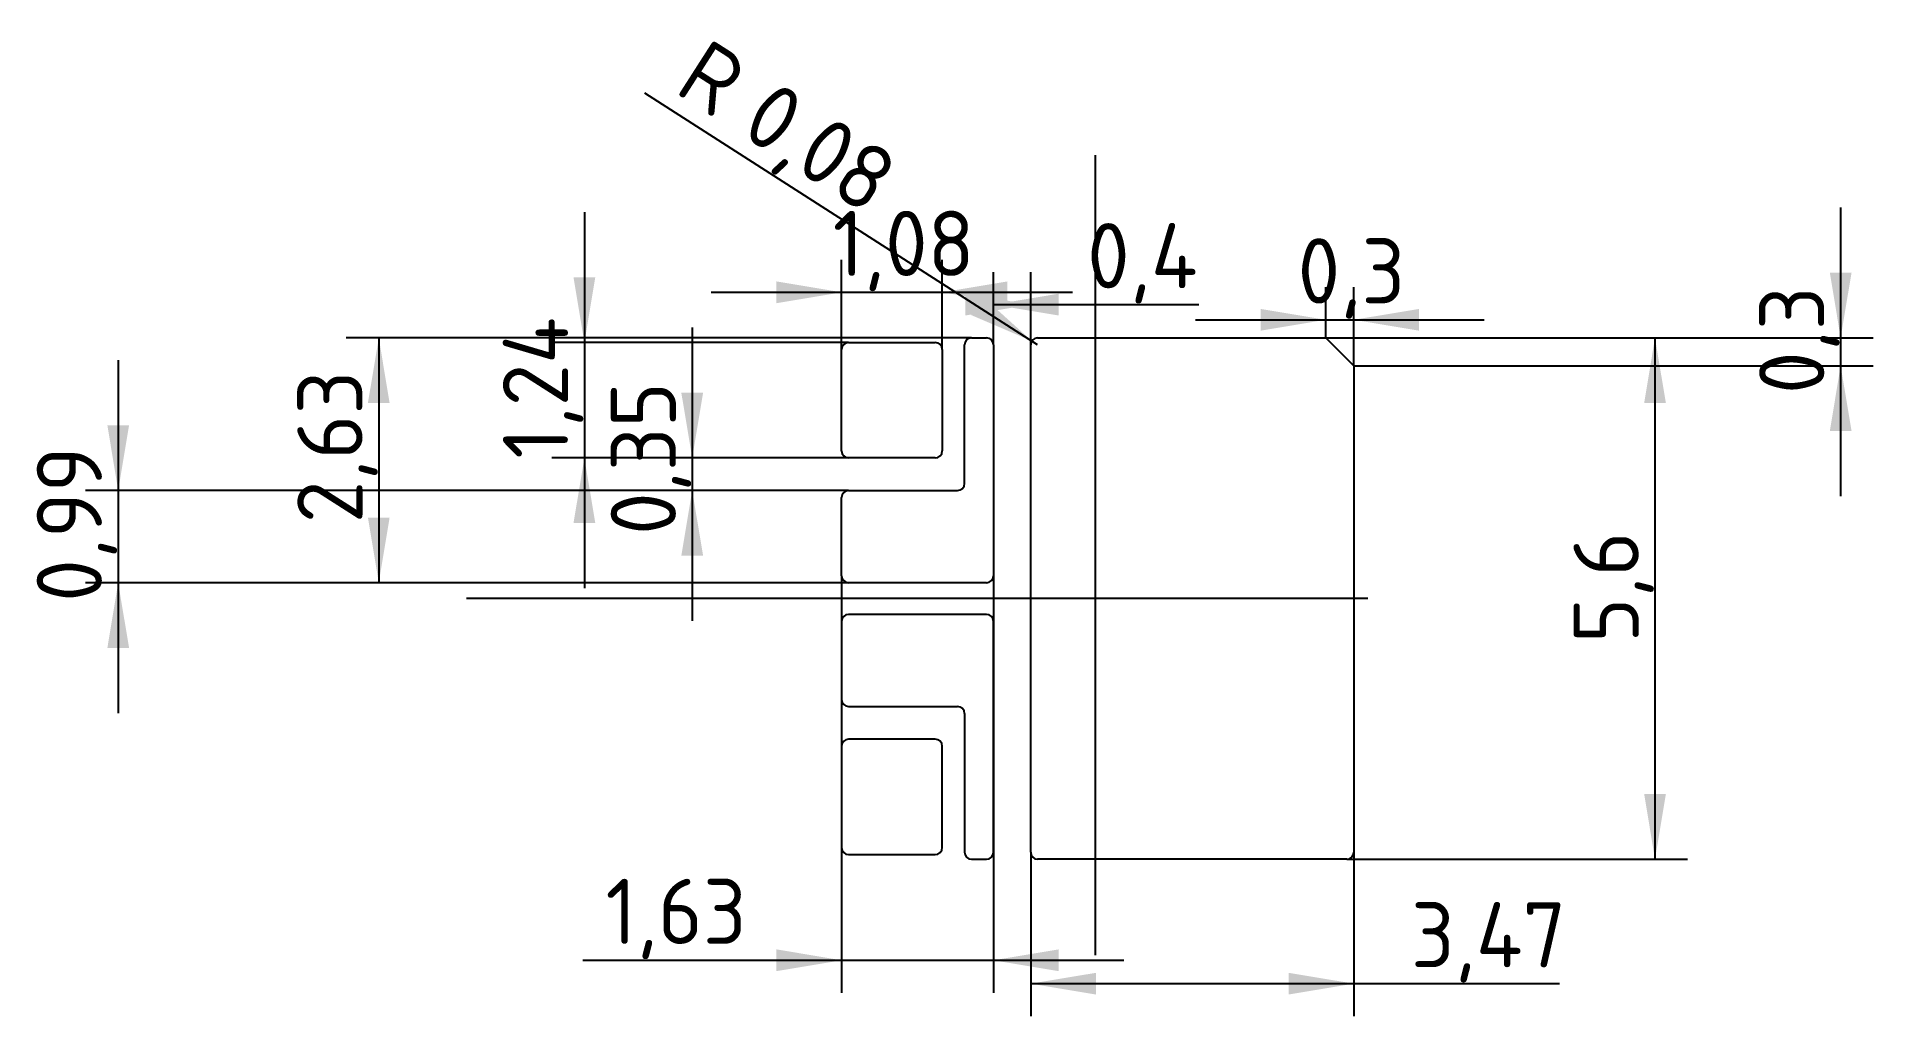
# Model space of a CAD drawing. Header units: millimetres. Extents: x 95.1 to 114.8, y 132.2 to 142.8.
import ezdxf
from ezdxf.enums import TextEntityAlignment as Align
from ezdxf.lldxf.tags import DXFTag

# ---------------------------------------------------------------- set-up
doc = ezdxf.new("R2010")
doc.units = ezdxf.units.MM
doc.layers.add('Default', color=7, linetype='Continuous')
doc.styles.add('SEACAD_Solid_Edge_ISO', font='seiso.ttf')
tags = doc.linetypes.add('DASHDOT2', pattern=[12.7, 6.35, -3.175, 0, -3.175]).pattern_tags.tags
tags[10:11] = [DXFTag(74, 4), DXFTag(75, 0), DXFTag(340, '0'), DXFTag(46, 0.0), DXFTag(50, 0.0), DXFTag(44, 0.0), DXFTag(45, 0.0)]
tags[8:9] = [DXFTag(74, 4), DXFTag(75, 0), DXFTag(340, '0'), DXFTag(46, 0.0), DXFTag(50, 0.0), DXFTag(44, 0.0), DXFTag(45, 0.0)]
tags[6:7] = [DXFTag(74, 4), DXFTag(75, 0), DXFTag(340, '0'), DXFTag(46, 0.0), DXFTag(50, 0.0), DXFTag(44, 0.0), DXFTag(45, 0.0)]
tags[4:5] = [DXFTag(74, 4), DXFTag(75, 0), DXFTag(340, '0'), DXFTag(46, 0.0), DXFTag(50, 0.0), DXFTag(44, 0.0), DXFTag(45, 0.0)]
doc.dimstyles.new('ESKD_(mm)', dxfattribs={"dimtxt": 0.7, "dimasz": 0.7, "dimexe": 0.35, "dimexo": 0, "dimgap": 0.175, "dimtad": 1, "dimtxsty": 'SEACAD_Solid_Edge_ISO', "dimblk1": '_SE_FILLED', "dimblk2": '_SE_FILLED', "dimsah": 1, "dimcen": 0.35, "dimadec": 0, "dimazin": 0, "dimtfac": 0.5, "dimtmove": 0, "dimatfit": 3, "dimfxl": 1, "dimarcsym": 0})

# ---------------------------------------------------------------- blocks, each defined once
blk = doc.blocks.new('DMBLK50')
at = {"layer": 'Default', "linetype": 'Continuous'}
for points in [[(112.565, 138.818), (112.448, 139.518), (112.332, 138.818)], [(112.565, 134.618), (112.332, 134.618), (112.448, 133.918)]]:
    blk.add_hatch(color=7, dxfattribs=at).paths.add_polyline_path(points)
at = {"layer": 'Default', "color": 7, "linetype": 'Continuous'}
for p, q in [((108.913, 139.518), (112.798, 139.518)), ((112.448, 139.518), (112.448, 133.918)), ((109.138, 133.918), (112.798, 133.918))]:
    blk.add_line(p, q, dxfattribs=at)
at = {"layer": 'Default', "color": 7, "linetype": 'Continuous', "style": 'SEACAD_Solid_Edge_ISO'}
blk.add_text('5,6', height=0.7, rotation=90, dxfattribs=at).set_placement((111.573, 136.241), align=Align.TOP_LEFT)
blk = doc.blocks.new('_SE_FILLED')
at = {"color": 0}
blk.add_line((0, 0), (-1, 0), dxfattribs=at)
blk.add_solid([(0, 0), (-1, -0.1665), (-1, 0.1665), (0, 0)], dxfattribs=at)
blk = doc.blocks.new('DMBLK51')
at = {"layer": 'Default', "linetype": 'Continuous'}
for points in [[(114.559, 140.218), (114.326, 140.218), (114.442, 139.518)], [(114.559, 138.518), (114.442, 139.218), (114.326, 138.518)]]:
    blk.add_hatch(color=7, dxfattribs=at).paths.add_polyline_path(points)
at = {"layer": 'Default', "color": 7, "linetype": 'Continuous'}
for p, q in [((114.442, 140.918), (114.442, 137.818)), ((108.913, 139.518), (114.792, 139.518)), ((109.213, 139.218), (114.792, 139.218))]:
    blk.add_line(p, q, dxfattribs=at)
at = {"layer": 'Default', "color": 7, "linetype": 'Continuous', "style": 'SEACAD_Solid_Edge_ISO'}
blk.add_text('0,3', height=0.7, rotation=90, dxfattribs=at).set_placement((113.567, 138.915), align=Align.TOP_LEFT)
blk = doc.blocks.new('DMBLK52')
at = {"layer": 'Default', "linetype": 'Continuous'}
for points in [[(108.213, 139.828), (108.213, 139.595), (108.913, 139.712)], [(109.913, 139.828), (109.213, 139.712), (109.913, 139.595)]]:
    blk.add_hatch(color=7, dxfattribs=at).paths.add_polyline_path(points)
at = {"layer": 'Default', "color": 7, "linetype": 'Continuous'}
for p, q in [((108.913, 139.518), (108.913, 140.062)), ((109.213, 139.218), (109.213, 140.062)), ((107.513, 139.712), (110.613, 139.712))]:
    blk.add_line(p, q, dxfattribs=at)
at = {"layer": 'Default', "color": 7, "linetype": 'Continuous', "style": 'SEACAD_Solid_Edge_ISO'}
blk.add_text('0,3', height=0.7, dxfattribs=at).set_placement((108.61, 140.587), align=Align.TOP_LEFT)
blk = doc.blocks.new('DMBLK53')
at = {"layer": 'Default', "linetype": 'Continuous'}
for points in [[(105.043, 139.992), (105.043, 139.758), (105.743, 139.875)], [(106.043, 139.992), (105.343, 139.875), (106.043, 139.758)]]:
    blk.add_hatch(color=7, dxfattribs=at).paths.add_polyline_path(points)
at = {"layer": 'Default', "color": 7, "linetype": 'Continuous'}
for p, q in [((105.343, 139.443), (105.343, 140.225)), ((105.743, 139.443), (105.743, 140.225)), ((105.343, 139.875), (107.549, 139.875))]:
    blk.add_line(p, q, dxfattribs=at)
at = {"layer": 'Default', "color": 7, "linetype": 'Continuous', "style": 'SEACAD_Solid_Edge_ISO'}
blk.add_text('0,4', height=0.7, dxfattribs=at).set_placement((106.349, 140.75), align=Align.TOP_LEFT)
blk = doc.blocks.new('DMBLK54')
at = {"layer": 'Default', "linetype": 'Continuous'}
for points in [[(106.443, 132.465), (106.443, 132.698), (105.743, 132.582)], [(108.513, 132.465), (109.213, 132.582), (108.513, 132.698)]]:
    blk.add_hatch(color=7, dxfattribs=at).paths.add_polyline_path(points)
at = {"layer": 'Default', "color": 7, "linetype": 'Continuous'}
for p, q in [((105.743, 133.993), (105.743, 132.232)), ((109.213, 133.993), (109.213, 132.232)), ((105.743, 132.582), (111.424, 132.582))]:
    blk.add_line(p, q, dxfattribs=at)
at = {"layer": 'Default', "color": 7, "linetype": 'Continuous', "style": 'SEACAD_Solid_Edge_ISO'}
blk.add_text('3,47', height=0.7, dxfattribs=at).set_placement((109.827, 133.457), align=Align.TOP_LEFT)
blk = doc.blocks.new('DMBLK55')
at = {"layer": 'Default', "linetype": 'Continuous'}
blk.add_hatch(color=7, dxfattribs=at).paths.add_polyline_path([(105.103, 139.763), (105.755, 139.484), (105.229, 139.96)])
at = {"layer": 'Default', "color": 7, "linetype": 'Continuous'}
blk.add_line((105.818, 139.443), (101.598, 142.147), dxfattribs=at)
at = {"layer": 'Default', "color": 7, "linetype": 'Continuous', "style": 'SEACAD_Solid_Edge_ISO'}
for s, p in [('R', (102.276, 142.752)), ('0,08', (102.978, 142.302))]:
    blk.add_text(s, height=0.7, rotation=327.3519, dxfattribs=at).set_placement(p, align=Align.TOP_LEFT)
blk = doc.blocks.new('DMBLK56')
at = {"layer": 'Default', "linetype": 'Continuous'}
for points in [[(98.625, 138.818), (98.858, 138.818), (98.742, 139.518)], [(98.625, 137.588), (98.742, 136.888), (98.858, 137.588)]]:
    blk.add_hatch(color=7, dxfattribs=at).paths.add_polyline_path(points)
at = {"layer": 'Default', "color": 7, "linetype": 'Continuous'}
for p, q in [((105.108, 139.518), (98.392, 139.518)), ((98.742, 139.518), (98.742, 136.888)), ((103.788, 136.888), (98.392, 136.888))]:
    blk.add_line(p, q, dxfattribs=at)
at = {"layer": 'Default', "color": 7, "linetype": 'Continuous', "style": 'SEACAD_Solid_Edge_ISO'}
blk.add_text('2,63', height=0.7, rotation=90, dxfattribs=at).set_placement((97.867, 137.527), align=Align.TOP_LEFT)
blk = doc.blocks.new('DMBLK57')
at = {"layer": 'Default', "linetype": 'Continuous'}
for points in [[(100.833, 140.168), (100.95, 139.468), (101.067, 140.168)], [(100.833, 137.528), (101.067, 137.528), (100.95, 138.228)]]:
    blk.add_hatch(color=7, dxfattribs=at).paths.add_polyline_path(points)
at = {"layer": 'Default', "color": 7, "linetype": 'Continuous'}
for p, q in [((100.95, 140.868), (100.95, 136.828)), ((103.788, 139.468), (100.6, 139.468)), ((103.788, 138.228), (100.6, 138.228))]:
    blk.add_line(p, q, dxfattribs=at)
at = {"layer": 'Default', "color": 7, "linetype": 'Continuous', "style": 'SEACAD_Solid_Edge_ISO'}
blk.add_text('1,24', height=0.7, rotation=90, dxfattribs=at).set_placement((100.075, 138.22), align=Align.TOP_LEFT)
blk = doc.blocks.new('DMBLK58')
at = {"layer": 'Default', "linetype": 'Continuous'}
for points in [[(103.013, 140.124), (103.013, 139.89), (103.713, 140.007)], [(105.493, 140.124), (104.793, 140.007), (105.493, 139.89)]]:
    blk.add_hatch(color=7, dxfattribs=at).paths.add_polyline_path(points)
at = {"layer": 'Default', "color": 7, "linetype": 'Continuous'}
for p, q in [((103.713, 139.393), (103.713, 140.357)), ((104.793, 139.393), (104.793, 140.357)), ((102.313, 140.007), (106.193, 140.007))]:
    blk.add_line(p, q, dxfattribs=at)
at = {"layer": 'Default', "color": 7, "linetype": 'Continuous', "style": 'SEACAD_Solid_Edge_ISO'}
blk.add_text('1,08', height=0.7, dxfattribs=at).set_placement((103.617, 140.882), align=Align.TOP_LEFT)
blk = doc.blocks.new('DMBLK59')
at = {"layer": 'Default', "linetype": 'Continuous'}
for points in [[(101.991, 138.928), (102.108, 138.228), (102.225, 138.928)], [(101.991, 137.178), (102.225, 137.178), (102.108, 137.878)]]:
    blk.add_hatch(color=7, dxfattribs=at).paths.add_polyline_path(points)
at = {"layer": 'Default', "color": 7, "linetype": 'Continuous'}
for p, q in [((102.108, 139.628), (102.108, 136.478)), ((103.788, 138.228), (101.758, 138.228)), ((103.788, 137.878), (101.758, 137.878))]:
    blk.add_line(p, q, dxfattribs=at)
at = {"layer": 'Default', "color": 7, "linetype": 'Continuous', "style": 'SEACAD_Solid_Edge_ISO'}
blk.add_text('0,35', height=0.7, rotation=90, dxfattribs=at).set_placement((101.233, 137.401), align=Align.TOP_LEFT)
blk = doc.blocks.new('DMBLK60')
at = {"layer": 'Default', "linetype": 'Continuous'}
for points in [[(95.827, 138.578), (95.943, 137.878), (96.06, 138.578)], [(95.827, 136.188), (96.06, 136.188), (95.943, 136.888)]]:
    blk.add_hatch(color=7, dxfattribs=at).paths.add_polyline_path(points)
at = {"layer": 'Default', "color": 7, "linetype": 'Continuous'}
for p, q in [((95.943, 139.278), (95.943, 135.488)), ((103.788, 137.878), (95.593, 137.878)), ((103.788, 136.888), (95.593, 136.888))]:
    blk.add_line(p, q, dxfattribs=at)
at = {"layer": 'Default', "color": 7, "linetype": 'Continuous', "style": 'SEACAD_Solid_Edge_ISO'}
blk.add_text('0,99', height=0.7, rotation=90, dxfattribs=at).set_placement((95.068, 136.683), align=Align.TOP_LEFT)
blk = doc.blocks.new('DMBLK61')
at = {"layer": 'Default', "linetype": 'Continuous'}
for points in [[(103.013, 132.716), (103.713, 132.833), (103.013, 132.95)], [(106.043, 132.716), (106.043, 132.95), (105.343, 132.833)]]:
    blk.add_hatch(color=7, dxfattribs=at).paths.add_polyline_path(points)
at = {"layer": 'Default', "color": 7, "linetype": 'Continuous'}
for p, q in [((103.713, 136.963), (103.713, 132.483)), ((105.343, 136.963), (105.343, 132.483)), ((100.932, 132.833), (106.743, 132.833))]:
    blk.add_line(p, q, dxfattribs=at)
at = {"layer": 'Default', "color": 7, "linetype": 'Continuous', "style": 'SEACAD_Solid_Edge_ISO'}
blk.add_text('1,63', height=0.7, dxfattribs=at).set_placement((101.177, 133.708), align=Align.TOP_LEFT)

msp = doc.modelspace()

# ---------------------------------------------------------------- linework, layer by layer
at = {"layer": 'Default', "color": 7, "linetype": 'DASHDOT2'}
for p, q in [((106.438, 132.888), (106.438, 141.479)), ((109.363, 136.718), (99.685, 136.718))]:
    msp.add_line(p, q, dxfattribs=at)
at = {"layer": 'Default', "color": 7, "linetype": 'Continuous'}
for p, q in [((103.788, 139.468), (104.718, 139.468)), ((105.108, 139.518), (105.268, 139.518)), ((105.818, 139.518), (108.913, 139.518)), ((108.913, 139.518), (109.213, 139.218)), ((103.713, 138.303), (103.713, 139.393)), ((104.793, 139.393), (104.793, 138.303)), ((105.033, 137.953), (105.033, 139.443)), ((105.343, 139.443), (105.343, 136.963)), ((105.743, 133.993), (105.743, 139.443)), ((109.213, 139.218), (109.213, 133.993)), ((104.718, 138.228), (103.788, 138.228)), ((103.788, 137.878), (104.958, 137.878)), ((103.713, 136.963), (103.713, 137.803)), ((105.268, 136.888), (103.788, 136.888)), ((105.268, 136.548), (103.788, 136.548)), ((103.713, 136.473), (103.713, 135.633)), ((105.343, 133.993), (105.343, 136.473)), ((103.788, 135.558), (104.958, 135.558)), ((105.033, 135.483), (105.033, 133.993)), ((103.713, 135.133), (103.713, 134.043)), ((104.718, 135.208), (103.788, 135.208)), ((104.793, 134.043), (104.793, 135.133)), ((103.788, 133.968), (104.718, 133.968)), ((105.108, 133.918), (105.268, 133.918)), ((109.138, 133.918), (105.818, 133.918))]:
    msp.add_line(p, q, dxfattribs=at)
for centre, start, end in [((103.788, 139.393), 90, 180), ((104.718, 139.393), 0, 90), ((105.108, 139.443), 90, 180), ((105.268, 139.443), 0, 90), ((105.818, 139.443), 90, 180), ((103.788, 138.303), 180, 270), ((104.718, 138.303), 270, 0), ((103.788, 137.803), 90, 180), ((104.958, 137.953), 270, 0), ((103.788, 136.963), 180, 270), ((105.268, 136.963), 270, 0), ((103.788, 136.473), 90, 180), ((105.268, 136.473), 0, 90), ((103.788, 135.633), 180, 270), ((104.958, 135.483), 0, 90), ((103.788, 135.133), 90, 180), ((104.718, 135.133), 0, 90), ((103.788, 134.043), 180, 270), ((104.718, 134.043), 270, 0), ((105.108, 133.993), 180, 270), ((105.268, 133.993), 270, 0), ((105.818, 133.993), 180, 270), ((109.138, 133.993), 270, 0)]:
    msp.add_arc(centre, 0.075, start, end, dxfattribs=at)

# ---------------------------------------------------------------- dimensions: what is measured, and where the dimension line sits
dim = msp.add_radius_dim(center=(105.81816, 139.44347), mpoint=(105.75501, 139.48393), text='\\A1;<>', dimstyle='ESKD_(mm)', override={"dimtolj": 1}, dxfattribs=at)
dim.commit()
dim.dimension.update_dxf_attribs({"geometry": 'DMBLK55', "text_midpoint": (103.89139, 140.67797), "dimtype": 164})
for base, p1, p2, angle, picture, middle, dimtype in [((100.95, 139.468), (103.788, 139.468), (103.788, 138.228), 270, 'DMBLK57', (100.95, 138.848), 161), ((103.713, 140.007), (103.713, 139.393), (104.793, 139.393), 0, 'DMBLK58', (104.253, 140.007), 161), ((114.442, 139.218), (108.913, 139.518), (109.213, 139.218), 90, 'DMBLK51', (114.442, 139.368), 160), ((105.343, 139.875), (105.343, 139.443), (105.743, 139.443), 0, 'DMBLK53', (106.104, 139.875), 161), ((98.742, 136.888), (105.108, 139.518), (103.788, 136.888), 90, 'DMBLK56', (98.742, 138.203), 160), ((102.108, 138.228), (103.788, 138.228), (103.788, 137.878), 270, 'DMBLK59', (102.108, 138.053), 161), ((112.448, 133.918), (108.913, 139.518), (109.138, 133.918), 90, 'DMBLK50', (112.448, 136.718), 160), ((95.943, 137.878), (103.788, 137.878), (103.788, 136.888), 270, 'DMBLK60', (95.943, 137.383), 161), ((103.713, 132.833), (103.713, 136.963), (105.343, 136.963), 0, 'DMBLK61', (102.631, 132.833), 161), ((105.743, 132.582), (105.743, 133.993), (109.213, 133.993), 0, 'DMBLK54', (109.582, 132.582), 161)]:
    dim = msp.add_linear_dim(base=base, p1=p1, p2=p2, angle=angle, text='\\A1;<>', dimstyle='ESKD_(mm)', dxfattribs=at)
    dim.commit()
    dim.dimension.update_dxf_attribs({"geometry": picture, "text_midpoint": middle, "dimtype": dimtype})
dim = msp.add_linear_dim(base=(109.213, 139.712), p1=(108.913, 139.518), p2=(109.213, 139.218), text='\\A1;<>', dimstyle='ESKD_(mm)', dxfattribs=at)
dim.commit()
dim.dimension.update_dxf_attribs({"geometry": 'DMBLK52', "text_midpoint": (109.063, 139.712), "dimtype": 160})

doc.saveas('drawing.dxf')
